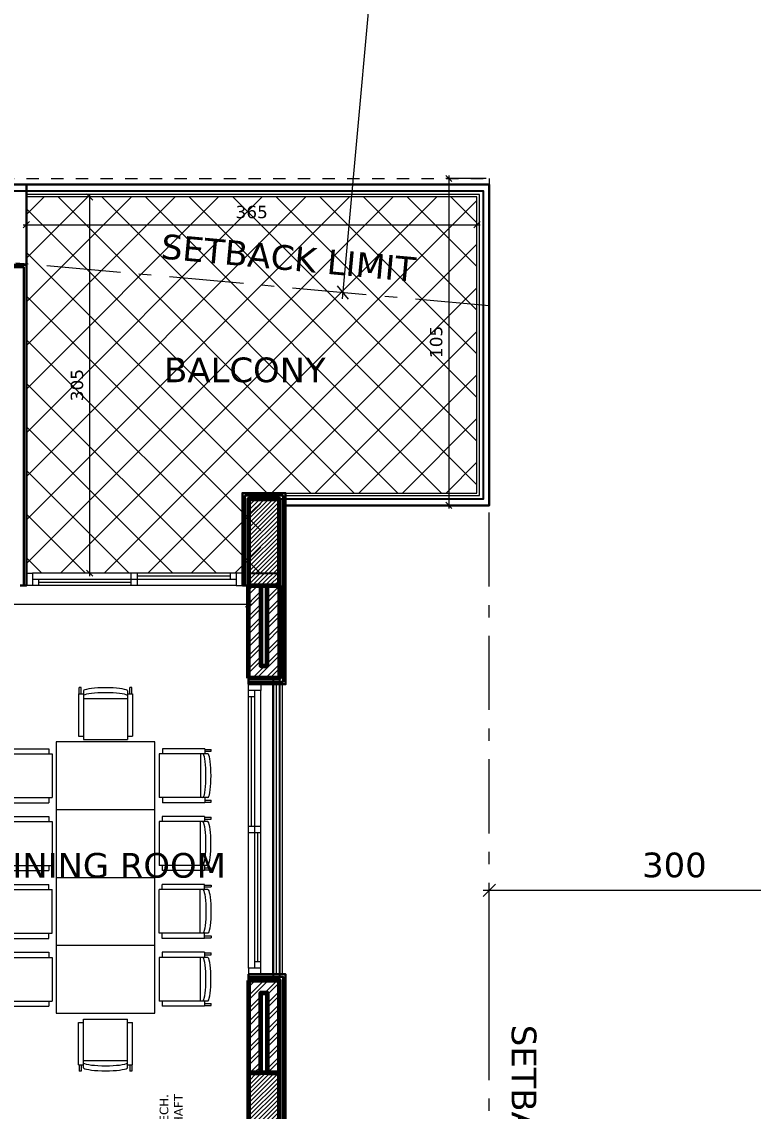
# Model space of a CAD drawing. Header units: inches. Extents: x -48 to 777, y -156 to 510.
# Drawn here: x 306.34 to 312.27, y 148.25 to 157.08 of the extents above; entities that cross this region are included whole.
import ezdxf

# ---------------------------------------------------------------- set-up
doc = ezdxf.new("R2010")
doc.units = ezdxf.units.IN
doc.header["$MEASUREMENT"] = 0
doc.set_wipeout_variables(frame=1)
doc.linetypes.add('ACAD_ISO10W100', pattern=[18, 12, -3, 0, -3])
doc.linetypes.add('HIDDEN', pattern=[0.375, 0.25, -0.125])
doc.layers.get('Defpoints').update_dxf_attribs({"lineweight": 5})
for name, color, linetype, lineweight in [('A-DIM', 9, 'Continuous', 5), ('A-FURN1', 211, 'Continuous', 15), ('A-HIDDEN', 254, 'HIDDEN', 5), ('A-LEVELS', 139, 'Continuous', 20), ('A-LIMIT LOT', 235, 'ACAD_ISO10W100', 20), ('A-PILLARS', 1, 'Continuous', 60), ('A-TEXT', 50, 'Continuous', 15), ('A-WALLS', 7, 'Continuous', 60), ('A-WINDOWS', 4, 'Continuous', 20), ('C-STONE', 42, 'Continuous', 30), ('C-WOOD', 28, 'Continuous', 30), ('D-GLASS', 171, 'Continuous', 20), ('D-WOOD', 32, 'Continuous', 20), ('H-PILLARS', 61, 'Continuous', 5), ('H-TILING', 54, 'Continuous', 5), ('H-WALLS', 51, 'Continuous', 5)]:
    doc.layers.add(name, color=color, linetype=linetype, lineweight=lineweight)
for name, color, linetype in [('pts pc', 7, 'Continuous'), ('str-columns', 3, 'Continuous'), ('str-first-slab', 5, 'Continuous'), ('str-second-slab', 5, 'Continuous'), ('str-sunken-slabs', 5, 'Continuous')]:
    doc.layers.add(name, color=color, linetype=linetype)
doc.styles.add('2mm', font='simplex.shx', dxfattribs={"height": 0.5})
doc.styles.add('ROMAND', font='verdana.ttf')
doc.dimstyles.new('M-1.100', dxfattribs={"dimtxt": 0.2, "dimasz": 0.1, "dimexe": 0.05, "dimexo": 0.05, "dimgap": 0.1, "dimtad": 1, "dimlfac": 100, "dimrnd": 0.5, "dimzin": 9, "dimdsep": 46, "dimtxsty": 'ROMAND', "dimblk": 'OBLIQUE', "dimcen": 1, "dimdle": 0.05, "dimclrd": 256, "dimclre": 256, "dimclrt": 2, "dimadec": 0, "dimazin": 0, "dimtfac": 0.666667, "dimtmove": 2, "dimatfit": 3, "dimfxl": 0.04, "dimtolj": 1, "dimtzin": 5, "dimlwd": -1, "dimlwe": -1, "dimarcsym": 0})
doc.dimstyles.new('M-1.50', dxfattribs={"dimtxt": 0.1, "dimasz": 0.05, "dimexe": 0.025, "dimexo": 0.025, "dimgap": 0.05, "dimtad": 1, "dimlfac": 100, "dimrnd": 0.5, "dimzin": 9, "dimdsep": 46, "dimtxsty": 'ROMAND', "dimblk": 'OBLIQUE', "dimcen": 1, "dimdle": 0.025, "dimclrd": 256, "dimclre": 256, "dimclrt": 2, "dimadec": 0, "dimazin": 0, "dimtfac": 0.666667, "dimtmove": 2, "dimatfit": 3, "dimfxl": 0.04, "dimtolj": 1, "dimtzin": 5, "dimlwd": -1, "dimlwe": -1, "dimarcsym": 0})

# ---------------------------------------------------------------- blocks, each defined once
blk = doc.blocks.new('*U31')
for p, q in [((50, 100), (1700, 100)), ((100, 100), (100, 50)), ((850, 0), (850, 100)), ((900, 0), (900, 100)), ((50, 50), (1700, 50)), ((50, 0), (1700, 0)), ((100, 75), (850, 75)), ((900, 25), (1650, 25)), ((1650, 0), (1650, 50))]:
    blk.add_line(p, q)
for points in [[(0, 100), (50, 100), (50, 0), (0, 0)], [(1750, 100), (1700, 100), (1700, 0), (1750, 0)]]:
    blk.add_lwpolyline(points)
blk = doc.blocks.new('*U29')
for p, q in [((50, 100), (2300, 100)), ((100, 100), (100, 50)), ((1150, 0), (1150, 100)), ((1200, 0), (1200, 100)), ((50, 50), (2300, 50)), ((50, 0), (2300, 0)), ((100, 75), (1150, 75)), ((1200, 25), (2250, 25)), ((2250, 0), (2250, 50))]:
    blk.add_line(p, q)
for points in [[(0, 100), (50, 100), (50, 0), (0, 0)], [(2350, 100), (2300, 100), (2300, 0), (2350, 0)]]:
    blk.add_lwpolyline(points)
blk = doc.blocks.new('thnyfujgfdfd')
for p, q in [((620.681, 375.694), (620.681, 375.302)), ((620.728, 375.694), (620.681, 375.694)), ((620.687, 375.694), (620.687, 375.754)), ((620.687, 375.754), (620.705, 375.754)), ((620.705, 375.694), (620.705, 375.754)), ((620.728, 375.723), (620.731, 375.728)), ((620.728, 375.723), (620.728, 375.272)), ((620.731, 375.728), (620.741, 375.733)), ((620.731, 375.682), (620.741, 375.686)), ((620.741, 375.733), (620.755, 375.737)), ((620.741, 375.686), (620.755, 375.691)), ((620.755, 375.737), (620.776, 375.741)), ((620.755, 375.691), (620.776, 375.695)), ((620.776, 375.741), (620.801, 375.745)), ((620.776, 375.695), (620.801, 375.699)), ((620.801, 375.745), (620.83, 375.748)), ((620.801, 375.699), (620.83, 375.701)), ((620.83, 375.748), (620.862, 375.75)), ((620.83, 375.701), (620.862, 375.704)), ((620.862, 375.75), (620.896, 375.751)), ((620.862, 375.704), (620.896, 375.705)), ((620.896, 375.751), (620.931, 375.752)), ((620.896, 375.705), (620.931, 375.705)), ((620.931, 375.752), (620.966, 375.751)), ((620.931, 375.705), (620.966, 375.705)), ((620.966, 375.751), (621.001, 375.75)), ((620.966, 375.705), (621.001, 375.704)), ((621.001, 375.75), (621.033, 375.748)), ((621.001, 375.704), (621.033, 375.701)), ((621.033, 375.748), (621.062, 375.745)), ((621.033, 375.701), (621.062, 375.699)), ((621.062, 375.745), (621.087, 375.741)), ((621.062, 375.699), (621.087, 375.695)), ((621.087, 375.741), (621.107, 375.737)), ((621.087, 375.695), (621.107, 375.691)), ((621.107, 375.737), (621.122, 375.733)), ((621.107, 375.691), (621.122, 375.686)), ((621.122, 375.733), (621.131, 375.728)), ((621.122, 375.686), (621.131, 375.682)), ((621.131, 375.728), (621.134, 375.723)), ((621.134, 375.723), (621.134, 375.272)), ((621.181, 375.694), (621.134, 375.694)), ((621.158, 375.694), (621.158, 375.754)), ((621.158, 375.754), (621.175, 375.754)), ((621.175, 375.694), (621.175, 375.754)), ((621.181, 375.694), (621.181, 375.302)), ((620.728, 375.677), (620.731, 375.682)), ((621.134, 375.653), (620.728, 375.653)), ((621.131, 375.682), (621.134, 375.677)), ((620.728, 375.302), (620.681, 375.302)), ((621.181, 375.302), (621.134, 375.302)), ((621.134, 375.272), (620.728, 375.272))]:
    blk.add_line(p, q)
blk = doc.blocks.new('dining 2')
at = {"layer": 'A-FURN1'}
for p, q in [((548.7517, 324.7924), (548.7517, 323.9924)), ((549.3017, 324.7924), (549.3017, 323.9924)), ((549.8517, 324.7913), (549.8517, 323.9913))]:
    blk.add_line(p, q, dxfattribs=at)
blk.add_lwpolyline([(548.2017, 323.9924), (550.4017, 323.9924), (550.4017, 324.7924), (548.2017, 324.7924)], close=True, dxfattribs=at)
at = {"layer": 'A-FURN1', "extrusion": (0, 0, -1)}
for p, xscale, yscale, zscale, rotation in [((-5.1619, -3.537), -0.875000000495533, 0.875000000495533, 0.875000000495533, 7.09352576677702e-10), ((-1092.3415, -3.537), 0.875000000495533, 0.875000000495533, 0.875000000495533, 7.093909161536228e-10), ((-6.2619, -3.537), -0.875000000495533, 0.875000000495533, 0.875000000495533, 7.09352576677702e-10), ((-876.5151, -218.9224), -0.8750000004955332, 0.8750000004955332, 0.8750000004955332, 270.0000000007093), ((-222.0563, -218.9224), 0.8750000004955332, 0.8750000004955332, 0.8750000004955332, 90.00000000070933), ((-5.1619, 652.3218), 0.875000000495533, 0.875000000495533, 0.875000000495533, 180.0000000007093), ((-1092.3415, 652.3218), -0.875000000495533, 0.875000000495533, 0.875000000495533, 180.0000000007092), ((-6.2619, 652.3218), 0.875000000495533, 0.875000000495533, 0.875000000495533, 180.0000000007093), ((-6.8119, 652.3206), 0.875000000495533, 0.875000000495533, 0.875000000495533, 180.0000000007093)]:
    blk.add_blockref('thnyfujgfdfd', p, dxfattribs=dict(at, xscale=xscale, yscale=yscale, zscale=zscale, rotation=rotation))
at = {"layer": 'A-FURN1', "extrusion": (0, 0, -1), "xscale": -0.875000000495533, "yscale": 0.875000000495533, "zscale": 0.875000000495533}
blk.add_blockref('thnyfujgfdfd', (-6.8119, -3.5381), dxfattribs=at)
blk = doc.blocks.new('_Oblique')
at = {"color": 0, "linetype": 'ByBlock', "lineweight": -2}
blk.add_line((-0.5, -0.5), (0.5, 0.5), dxfattribs=at)
blk = doc.blocks.new('*D85')
at = {"layer": 'A-DIM', "transparency": 16777216}
for p, q in [((301.2518, 152.3584), (308.2018, 152.3584)), ((301.2768, 152.3834), (301.2768, 152.3834))]:
    blk.add_line(p, q, dxfattribs=at)
at = {"layer": 'Defpoints', "color": 0, "transparency": 16777216}
for p in [(301.2768, 152.3584), (308.1768, 152.3584), (308.1768, 152.3584)]:
    blk.add_point(p, dxfattribs=at)
at = {"layer": 'A-DIM', "transparency": 16777216, "xscale": 0.05, "yscale": 0.05, "zscale": 0.05, "rotation": 180}
blk.add_blockref('_Oblique', (301.2768, 152.3584), dxfattribs=at)
at = {"layer": 'A-DIM', "transparency": 16777216, "xscale": 0.05, "yscale": 0.05, "zscale": 0.05}
blk.add_blockref('_Oblique', (308.1768, 152.3584), dxfattribs=at)
at = {"layer": 'A-DIM', "color": 2, "transparency": 16777216, "insert": (304.7268, 152.4605), "char_height": 0.1, "attachment_point": 5, "style": 'ROMAND'}
blk.add_mtext('\\A1;690', dxfattribs=at)
blk = doc.blocks.new('*D122')
at = {"layer": 'A-DIM', "transparency": 16777216}
for p, q in [((306.8893, 152.5836), (306.8893, 155.6834)), ((306.9143, 152.6086), (306.9143, 152.6086))]:
    blk.add_line(p, q, dxfattribs=at)
at = {"layer": 'Defpoints', "color": 0, "transparency": 16777216}
for p in [(306.8893, 155.6584), (306.8893, 155.6584), (306.8893, 152.6086)]:
    blk.add_point(p, dxfattribs=at)
at = {"layer": 'A-DIM', "transparency": 16777216, "xscale": 0.05, "yscale": 0.05, "zscale": 0.05}
for p, rotation in [((306.8893, 155.6584), 90), ((306.8893, 152.6086), 270)]:
    blk.add_blockref('_Oblique', p, dxfattribs=dict(at, rotation=rotation))
at = {"layer": 'A-DIM', "color": 2, "transparency": 16777216, "insert": (306.7872, 154.1335), "char_height": 0.1, "attachment_point": 5, "rotation": 90, "style": 'ROMAND'}
blk.add_mtext('\\A1;305', dxfattribs=at)
blk = doc.blocks.new('*D123')
at = {"layer": 'A-DIM', "transparency": 16777216}
blk.add_line((306.3518, 155.4334), (310.0518, 155.4334), dxfattribs=at)
at = {"layer": 'Defpoints', "color": 0, "transparency": 16777216}
for p in [(306.3768, 155.4334), (310.0268, 155.4334), (310.0268, 155.4334)]:
    blk.add_point(p, dxfattribs=at)
at = {"layer": 'A-DIM', "transparency": 16777216, "xscale": 0.05, "yscale": 0.05, "zscale": 0.05, "rotation": 180}
blk.add_blockref('_Oblique', (306.3768, 155.4334), dxfattribs=at)
at = {"layer": 'A-DIM', "transparency": 16777216, "xscale": 0.05, "yscale": 0.05, "zscale": 0.05}
blk.add_blockref('_Oblique', (310.0268, 155.4334), dxfattribs=at)
at = {"layer": 'A-DIM', "color": 2, "transparency": 16777216, "insert": (308.2018, 155.5355), "char_height": 0.1, "attachment_point": 5, "style": 'ROMAND'}
blk.add_mtext('\\A1;365', dxfattribs=at)
blk = doc.blocks.new('*D967')
at = {"layer": 'A-DIM', "transparency": 16777216}
for p, q in [((310.1018, 155.8084), (309.7744, 155.8084)), ((309.7994, 155.8334), (309.7994, 153.1336)), ((310.1019, 153.1586), (309.7744, 153.1586))]:
    blk.add_line(p, q, dxfattribs=at)
at = {"layer": 'Defpoints', "color": 0, "transparency": 16777216}
for p in [(310.1268, 155.8084), (309.7994, 153.1586), (310.1269, 153.1586)]:
    blk.add_point(p, dxfattribs=at)
at = {"layer": 'A-DIM', "transparency": 16777216, "xscale": 0.05, "yscale": 0.05, "zscale": 0.05}
for p, rotation in [((309.7994, 155.8084), 90), ((309.7994, 153.1586), 270)]:
    blk.add_blockref('_Oblique', p, dxfattribs=dict(at, rotation=rotation))
at = {"layer": 'A-DIM', "color": 2, "transparency": 16777216, "insert": (309.6973, 154.4835), "char_height": 0.1, "attachment_point": 5, "rotation": 90, "style": 'ROMAND'}
blk.add_mtext('\\A1;105', dxfattribs=at)
blk = doc.blocks.new('*D974')
at = {"layer": 'A-DIM', "transparency": 16777216}
for p, q in [((-315969.2704, -27907.0697), (-315972.3704, -27907.0697)), ((-315972.3204, -27908.1613), (-315972.3204, -27907.0197)), ((-315969.3204, -27908.1613), (-315969.3204, -27907.0197))]:
    blk.add_line(p, q, dxfattribs=at)
at = {"layer": 'Defpoints', "color": 0, "transparency": 16777216}
for p in [(-315972.3204, -27907.0697), (-315972.3204, -27908.2113), (-315969.3204, -27908.2113)]:
    blk.add_point(p, dxfattribs=at)
at = {"layer": 'A-DIM', "transparency": 16777216, "xscale": 0.1, "yscale": 0.1, "zscale": 0.1}
for p, rotation in [((-315972.3204, -27907.0697), 179.9999999997916), ((-315969.3204, -27907.0697), 359.9999999997916)]:
    blk.add_blockref('_Oblique', p, dxfattribs=dict(at, rotation=rotation))
at = {"layer": 'A-DIM', "color": 2, "transparency": 16777216, "insert": (-315970.8204, -27906.8656), "char_height": 0.2, "attachment_point": 5, "style": 'ROMAND'}
blk.add_mtext('\\A1;300', dxfattribs=at)
blk = doc.blocks.new('*D972')
at = {"layer": 'A-DIM', "transparency": 16777216}
blk.add_line((-315972.6083, -27892.2626), (-315973.5126, -27902.2748), dxfattribs=at)
at = {"layer": 'Defpoints', "color": 0, "transparency": 16777216}
for p in [(-315972.6128, -27892.3124), (-315973.5081, -27902.225), (-315973.5081, -27902.225)]:
    blk.add_point(p, dxfattribs=at)
at = {"layer": 'A-DIM', "transparency": 16777216, "xscale": 0.1, "yscale": 0.1, "zscale": 0.1}
for p, rotation in [((-315972.6128, -27892.3124), 84.83901183355006), ((-315973.5081, -27902.225), 264.8390118335501)]:
    blk.add_blockref('_Oblique', p, dxfattribs=dict(at, rotation=rotation))
at = {"layer": 'A-DIM', "color": 2, "transparency": 16777216, "insert": (-315973.33, -27897.8762), "char_height": 0.2, "attachment_point": 5, "rotation": 84.83901, "style": 'ROMAND'}
blk.add_mtext('\\A1;1000', dxfattribs=at)
blk = doc.blocks.new('LOT 688  TOPOGRAPHIC PLAN')
at = {"layer": 'A-LEVELS', "linetype": 'Continuous'}
for points in [[(-315974.59088, -27899.7661), (-315974.23382, -27900.1548), (-315973.92959, -27900.44179), (-315973.80123, -27900.53219), (-315973.69082, -27900.57921), (-315973.59993, -27900.57687), (-315973.53013, -27900.51918), (-315973.48259, -27900.40109), (-315973.4536, -27900.22815), (-315973.4239, -27899.76759)], [(-315983.99229, -27907.54002), (-315982.70884, -27907.13172), (-315981.3889, -27906.79452), (-315980.05951, -27906.48626), (-315978.74737, -27906.12897), (-315978.10784, -27905.9037), (-315977.48306, -27905.63696), (-315976.24323, -27905.07662), (-315975.60733, -27904.84201), (-315974.95799, -27904.64593), (-315973.63177, -27904.33455), (-315970.95685, -27903.79566), (-315969.62603, -27903.51344)]]:
    blk.add_lwpolyline(points, dxfattribs=at)
at = {"layer": 'pts pc', "linetype": 'Continuous'}
for points in [[(-315972.76171, -27901.43153), (-315973.47249, -27902.13473)], [(-315972.7655, -27902.13852), (-315973.4687, -27901.42774)], [(-315970.22041, -27905.48621), (-315970.93119, -27906.18941)], [(-315970.2242, -27906.1932), (-315970.9274, -27905.48242)]]:
    blk.add_lwpolyline(points, dxfattribs=at)
at = {"layer": 'pts pc', "color": 1, "char_height": 0.5, "width": 3.0714286, "attachment_point": 1, "rotation": 359.692852, "style": '2mm'}
for s, insert in [('\\Fsimplex.shx;\\W1.0000000000;\\T1.0000000000;\\o\\l97.303', (-315972.61577, -27901.53581)), ('\\Fsimplex.shx;\\W1.0000000000;\\T1.0000000000;\\o\\l96.849', (-315977.24918, -27906.45004))]:
    blk.add_mtext(s, dxfattribs=dict(at, insert=insert))
at = {"linetype": 'Continuous'}
blk.add_wipeout([(-315996.80172, -27893.57917), (-315969.32038, -27896.23659), (-315969.32038, -27930.53073), (-315964.08799, -27936.87852), (-315964.6636, -27941.43051), (-315970.22923, -27937.16678), (-315985.1164, -27950.2257)], dxfattribs=at).dxf.layer = 'A-LIMIT LOT'
at = {"layer": 'A-HIDDEN', "linetype": 'ACAD_ISO10W100', "ltscale": 0.05}
blk.add_lwpolyline([(-315992.30527, -27900.52725), (-315983.21966, -27944.57125), (-315970.69258, -27933.58259), (-315972.32038, -27931.60779), (-315972.32038, -27902.3323)], close=True, dxfattribs=at)
at = {"layer": 'A-TEXT', "char_height": 0.2, "attachment_point": 1, "style": 'ROMAND'}
for insert, width, rotation in [((-315974.96795, -27901.74842), 71.8076328, 354.696245), ((-315971.93834, -27908.15944, 93), 7.1807633, 270)]:
    blk.add_mtext('SETBACK LIMIT', dxfattribs=dict(at, insert=insert, width=width, rotation=rotation))
at = {"layer": 'A-DIM'}
dim = blk.add_linear_dim(base=(-315973.5081, -27902.22502), p1=(-315972.61278, -27892.31237), p2=(-315973.5081, -27902.22502), angle=264.839012, text='1000', dimstyle='M-1.100', dxfattribs=at)
dim.commit()
dim.dimension.update_dxf_attribs({"geometry": '*D972', "text_midpoint": (-315973.33003, -27897.87624), "dimtype": 129})
dim = blk.add_aligned_dim(p1=(-315969.32038, -27908.21129), p2=(-315972.32038, -27908.21129), distance=-1.14156, dimstyle='M-1.100', dxfattribs=at)
dim.commit()
dim.dimension.update_dxf_attribs({"geometry": '*D974', "text_midpoint": (-315970.82038, -27906.86557)})

msp = doc.modelspace()

# ---------------------------------------------------------------- block references
at = {"layer": 'pts pc'}
msp.add_blockref('LOT 688  TOPOGRAPHIC PLAN', (316282.44716, 28057.10823), dxfattribs=at)

# ---------------------------------------------------------------- next in the draw order: hatches: boundary and pattern name
at = {"layer": 'H-PILLARS'}
h = msp.add_hatch(dxfattribs=at)
h.set_pattern_fill('ANSI31', color=256, scale=0.2)
h.set_pattern_definition([(45, (-244.191731, -169.619348), (-0.0176776695, 0.0176776695), [])])
h.paths.add_polyline_path([(308.17678, 152.50845), (308.42678, 152.50845), (308.4268, 153.20855), (308.1768, 153.20855)])
h = msp.add_hatch(dxfattribs=at)
h.set_pattern_fill('ANSI31', color=256, scale=0.2)
h.set_pattern_definition([(45, (-244.19175, -174.669456), (-0.0176776695, 0.0176776695), [])])
h.paths.add_polyline_path([(308.17678, 147.35845), (308.42678, 147.35845), (308.42678, 148.55845), (308.17678, 148.55845)])
at = {"layer": 'H-TILING'}
h = msp.add_hatch(dxfattribs=at)
h.set_pattern_fill('ANSI37', color=256, scale=2)
h.set_pattern_definition([(45, (-242.49175, -175.21088), (-0.1767767, 0.1767767), []), (135, (-242.49175, -175.21088), (-0.1767767, -0.1767767), [])])
h.paths.add_polyline_path([(310.02678, 155.65845), (306.37678, 155.65845), (306.37678, 155.10845), (306.3768, 152.60856), (306.4268, 152.60856), (308.2268, 152.60856), (308.2768, 152.60856), (308.2768, 153.25855), (308.6268, 153.25855), (310.02678, 153.25864)])
at = {"layer": 'H-WALLS'}
h = msp.add_hatch(dxfattribs=at)
h.set_pattern_fill('ANSI32', color=256, scale=0.2)
h.set_pattern_definition([(45, (-242.64175, -175.18596), (-0.053033009, 0.053033009), []), (45, (-242.6064, -175.18596), (-0.053033009, 0.053033009), [])])
h.paths.add_polyline_path([(308.17678, 151.75845), (308.17678, 152.50845), (308.27678, 152.50845), (308.27678, 151.85845), (308.32678, 151.85845), (308.32678, 152.50845), (308.42678, 152.50845), (308.42678, 151.75845)])
h = msp.add_hatch(dxfattribs=at)
h.set_pattern_fill('ANSI32', color=256, scale=0.2)
h.paths.add_polyline_path([(308.17678, 149.30845), (308.17678, 148.55845), (308.27678, 148.55845), (308.27678, 149.20845), (308.32678, 149.20845), (308.32678, 148.55845), (308.42678, 148.55845), (308.42678, 149.30845)])

# ---------------------------------------------------------------- next in the draw order: linework, layer by layer
at = {"layer": 'A-HIDDEN', "linetype": 'HIDDEN', "ltscale": 0.3}
msp.add_lwpolyline([(292.77678, 155.80845), (310.12678, 155.80845), (310.12678, 155.75845)], dxfattribs=at)
at = {"layer": 'A-PILLARS'}
for points in [[(308.17678, 152.50845), (308.42678, 152.50845), (308.4268, 153.20855), (308.1768, 153.20855)], [(308.17678, 147.35845), (308.42678, 147.35845), (308.42678, 148.55845), (308.17678, 148.55845)]]:
    msp.add_lwpolyline(points, close=True, dxfattribs=at)
at = {"layer": 'A-WALLS', "linetype": 'Continuous'}
for points in [[(308.17678, 151.75845), (308.17678, 152.50845), (308.27678, 152.50845), (308.27678, 151.85845), (308.32678, 151.85845), (308.32678, 152.50845), (308.42678, 152.50845), (308.42678, 151.75845)], [(308.17678, 149.30845), (308.17678, 148.55845), (308.27678, 148.55845), (308.27678, 149.20845), (308.32678, 149.20845), (308.32678, 148.55845), (308.42678, 148.55845), (308.42678, 149.30845)]]:
    msp.add_lwpolyline(points, close=True, dxfattribs=at)
at = {"layer": 'C-STONE'}
msp.add_line((308.17678, 149.35845), (308.17678, 149.30845), dxfattribs=at)
for points in [[(305.52678, 154.80845), (305.47678, 154.80845), (305.47678, 155.10845), (306.37678, 155.10845), (306.3768, 152.50856), (306.3268, 152.50856)], [(305.49678, 154.80845), (305.49678, 155.08845), (306.35678, 155.08845), (306.3568, 152.50856)], [(308.1268, 152.50856), (308.1268, 153.25855), (308.4768, 153.25855), (308.47678, 151.70845), (308.17678, 151.70845), (308.17678, 151.75845)], [(308.1468, 152.50856), (308.1468, 153.23855), (308.4568, 153.23855), (308.45678, 151.72845), (308.17678, 151.72845)], [(308.1268, 152.50856), (308.1768, 152.50856)], [(308.17678, 149.35845), (308.47678, 149.35845), (308.47678, 147.35845)], [(308.17678, 149.33845), (308.45678, 149.33845), (308.45678, 147.35845)]]:
    msp.add_lwpolyline(points, dxfattribs=at)
at = {"layer": 'C-WOOD'}
msp.add_line((308.37678, 149.35845), (308.37678, 151.70845), dxfattribs=at)
for points in [[(305.47678, 155.10845), (305.47678, 155.75845), (306.37678, 155.75845), (306.37678, 155.10845)], [(308.4768, 153.15855), (310.12678, 153.15864), (310.12678, 155.75845), (306.37678, 155.75845)]]:
    msp.add_lwpolyline(points, dxfattribs=at)
at = {"layer": 'D-GLASS'}
for points in [[(308.4768, 153.23855), (310.04678, 153.23864), (310.04678, 155.67845), (306.37678, 155.67845)], [(308.4768, 153.25855), (310.02678, 153.25864), (310.02678, 155.65845), (306.37678, 155.65845), (306.37678, 155.65845)]]:
    msp.add_lwpolyline(points, dxfattribs=at)
at = {"layer": 'D-WOOD'}
for p, q in [((308.40178, 149.35845), (308.40178, 151.70845)), ((308.45178, 149.35845), (308.45178, 151.70845))]:
    msp.add_line(p, q, dxfattribs=at)
at = {"layer": 'str-columns'}
msp.add_lwpolyline([(308.1768, 152.60855), (308.4268, 152.60855), (308.4268, 153.20855), (308.1768, 153.20855)], close=True, dxfattribs=at)
at = {"layer": 'str-first-slab'}
msp.add_lwpolyline([(305.52678, 155.05831), (305.52678, 155.70845), (310.07678, 155.70845), (310.0769, 153.20864), (308.42678, 153.20864), (308.42678, 147.60861), (310.12678, 147.60861), (310.12678, 141.95682), (308.57678, 141.95682), (308.57678, 129.60688)], dxfattribs=at)
at = {"layer": 'str-second-slab'}
msp.add_lwpolyline([(305.52678, 155.75845), (305.52678, 155.70845), (310.07678, 155.70845), (310.0769, 153.20864), (308.42678, 153.20864), (308.42678, 147.60861), (310.12678, 147.60861), (310.12678, 141.95682), (308.57678, 141.95682), (308.57678, 129.60688)], dxfattribs=at)
at = {"layer": 'str-sunken-slabs'}
msp.add_lwpolyline([(308.42678, 151.75849), (308.37678, 151.75849), (308.37678, 149.30849), (308.42678, 149.30849)], dxfattribs=at)

# ---------------------------------------------------------------- next in the draw order: block references
at = {"layer": 'A-FURN1', "rotation": 90}
msp.add_blockref('dining 2', (631.41024, -399.15868), dxfattribs=at)
at = {"layer": 'A-WINDOWS'}
for name, p, xscale, yscale, zscale, rotation in [('*U31', (308.1268, 152.50856), -0.0009999999999906002, 0.0009999999999906002, 0.0009999999999906002, 5.98879346114245e-08), ('*U29', (308.17678, 149.35845), -0.0009999999999906004, 0.0009999999999906004, 0.0009999999999906004, 270)]:
    msp.add_blockref(name, p, dxfattribs=dict(at, xscale=xscale, yscale=yscale, zscale=zscale, rotation=rotation))

# ---------------------------------------------------------------- next in the draw order: texts
at = {"layer": 'A-TEXT', "style": 'ROMAND'}
msp.add_text('BALCONY', height=0.2, dxfattribs=at).set_placement((307.49248, 154.15702))
at = {"layer": 'A-TEXT', "insert": (307.99301, 150.13729), "char_height": 0.2, "width": 2.4947222, "attachment_point": 9, "style": 'ROMAND'}
msp.add_mtext('DINING ROOM', dxfattribs=at)
at = {"layer": 'A-TEXT', "insert": (307.4563, 148.38703), "char_height": 0.07, "width": 0.7766314, "attachment_point": 3, "rotation": 90, "style": 'ROMAND'}
msp.add_mtext('MECH. \\PSHAFT', dxfattribs=at)

# ---------------------------------------------------------------- next in the draw order: dimensions: what is measured, and where the dimension line sits
at = {"layer": 'A-DIM'}
dim = msp.add_linear_dim(base=(309.79936, 153.15864), p1=(310.12678, 155.80845), p2=(310.12686, 153.15864), angle=90, text='105', dimstyle='M-1.50', dxfattribs=at)
dim.commit()
dim.dimension.update_dxf_attribs({"geometry": '*D967', "text_midpoint": (309.69731, 154.48354)})
dim = msp.add_linear_dim(base=(306.8893, 155.65845), p1=(306.8893, 152.60856), p2=(306.8893, 155.65845), angle=90, dimstyle='M-1.50', dxfattribs=at)
dim.commit()
dim.dimension.update_dxf_attribs({"geometry": '*D122', "text_midpoint": (306.78722, 154.1335)})
for base, p1, p2, picture, middle in [((310.02678, 155.43345), (306.37678, 155.43345), (310.02678, 155.43345), '*D123', (308.20178, 155.53553)), ((308.17678, 152.35845), (301.27678, 152.35845), (308.17678, 152.35845), '*D85', (304.72678, 152.4605))]:
    dim = msp.add_linear_dim(base=base, p1=p1, p2=p2, dimstyle='M-1.50', dxfattribs=at)
    dim.commit()
    dim.dimension.update_dxf_attribs({"geometry": picture, "text_midpoint": middle})

doc.saveas('drawing.dxf')
